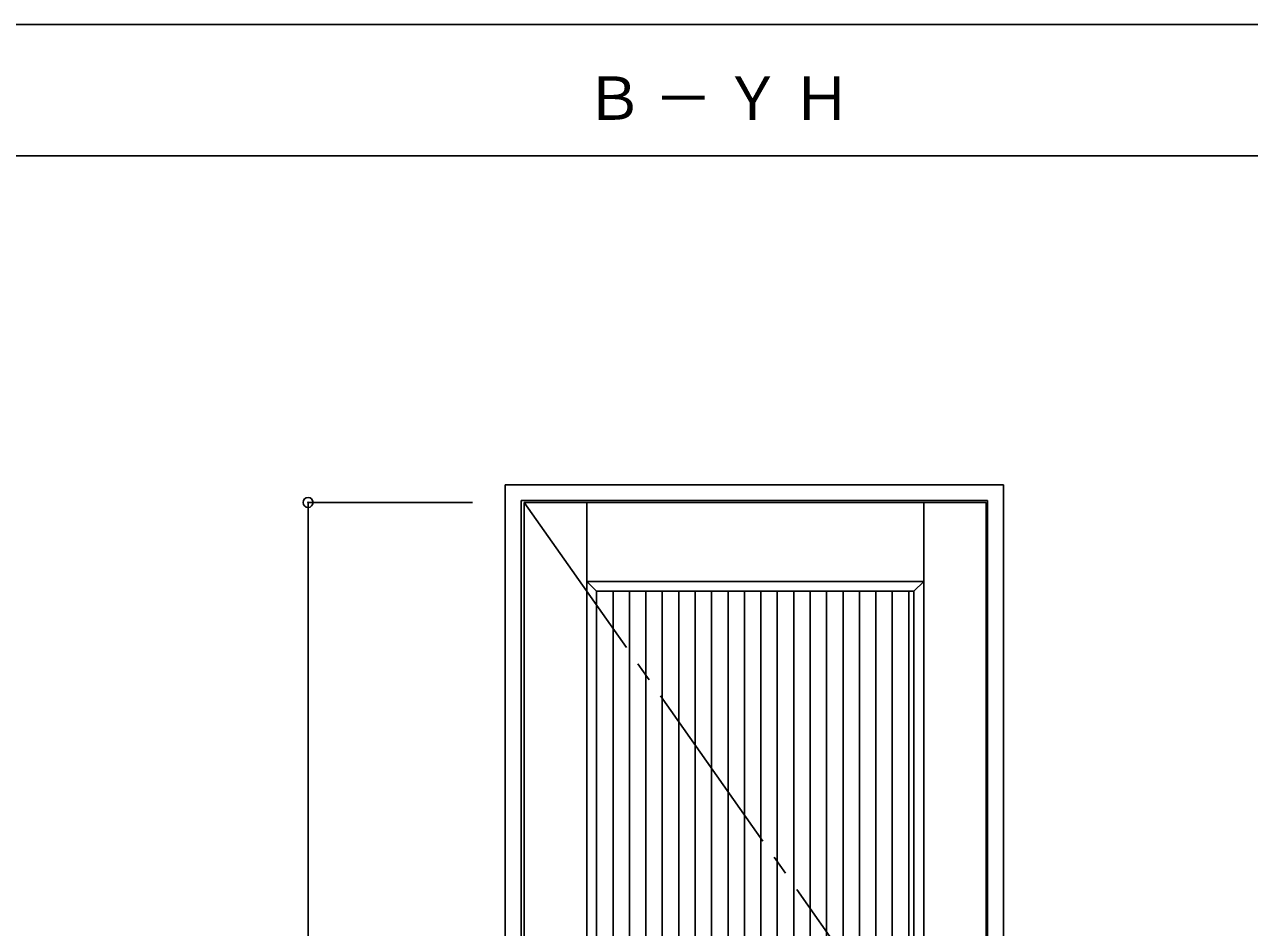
# Model space of a CAD drawing. Units: millimetres, scale not verified. Extents: x -6000 to 5700, y -4307 to 4260.
# Drawn here: x -966 to 898, y -1189 to 184 of the extents above; entities that cross this region are included whole.
import ezdxf

# ---------------------------------------------------------------- set-up
doc = ezdxf.new("R2010")
doc.units = ezdxf.units.MM
doc.header["$LTSCALE"] = 30
doc.header["$PDMODE"] = 32
doc.header["$PDSIZE"] = 15
doc.linetypes.add('CHAIN2', pattern=[12, 9, -1, 1, -1])
for name, color, linetype in [('0-2_扉', 7, 'Continuous'), ('0-4_枠', 3, 'Continuous'), ('0-7', 7, 'CHAIN2'), ('0-A_文字', 7, 'Continuous'), ('0-B_寸法', 7, 'Continuous'), ('0-C_ハッチ', 4, 'Continuous'), ('F-1_枠', 6, 'Continuous')]:
    doc.layers.add(name, color=color, linetype=linetype)
doc.styles.add('ＭＳ ゴシック', font='')
doc.styles.get('ＭＳ ゴシック').set_extended_font_data('MS Gothic')

msp = doc.modelspace()

# ---------------------------------------------------------------- linework, layer by layer
at = {"layer": '0-2_扉'}
for p, q in [((-205.2, -2537.5), (-205.2, -542.5)), ((-205.2, -542.5), (497.8, -542.5)), ((-110.2, -1575.51), (-110.2, -542.5)), ((402.8, -2537.5), (402.8, -542.5)), ((-110.2, -662.5), (-95.2, -677.5)), ((-110.2, -662.5), (186.3, -662.5)), ((186.3, -662.5), (402.8, -662.5)), ((402.8, -662.5), (387.8, -677.5)), ((-95.2, -677.5), (387.8, -677.5)), ((-95.2, -1569), (-95.2, -677.5)), ((387.8, -1722.5), (387.8, -677.5)), ((-95.01, -860.5), (-95.2, -860.5))]:
    msp.add_line(p, q, dxfattribs=at)
msp.add_lwpolyline([(-205.2, -2537.5), (497.8, -2537.5), (497.8, -542.5)], dxfattribs=at)
at = {"layer": '0-4_枠'}
for p, q in [((-234.2, -515.5), (523.8, -515.5)), ((-234.2, -2562.5), (-234.2, -515.5)), ((523.8, -2562.5), (523.8, -515.5)), ((-210.2, -539.5), (499.8, -539.5)), ((-210.2, -2562.5), (-210.2, -539.5)), ((499.8, -2562.5), (499.8, -539.5))]:
    msp.add_line(p, q, dxfattribs=at)
at = {"layer": '0-7'}
msp.add_line((-205.2, -542.5), (497.8, -1540), dxfattribs=at)
at = {"layer": '0-B_寸法', "color": 4}
for q in [(-284.2, -542.5), (-534.2, -2537.5)]:
    msp.add_line((-534.2, -542.5), q, dxfattribs=at)
at = {"layer": '0-B_寸法'}
msp.add_point((-534.2, -542.5), dxfattribs=at)
at = {"layer": '0-C_ハッチ'}
for p, q in [((-70.2, -1560.95), (-70.2, -677.5)), ((-45.2, -1562.21), (-45.2, -677.5)), ((-20.2, -1722.5), (-20.2, -677.5)), ((4.8, -1722.5), (4.8, -677.5)), ((29.8, -1722.5), (29.8, -677.5)), ((54.8, -1722.5), (54.8, -677.5)), ((79.8, -1722.5), (79.8, -677.5)), ((104.8, -1722.5), (104.8, -677.5)), ((129.8, -1722.5), (129.8, -677.5)), ((154.8, -1722.5), (154.8, -677.5)), ((179.8, -1722.5), (179.8, -677.5)), ((204.8, -1722.5), (204.8, -677.5)), ((229.8, -1722.5), (229.8, -677.5)), ((254.8, -1722.5), (254.8, -677.5)), ((279.8, -1722.5), (279.8, -677.5)), ((304.8, -1722.5), (304.8, -677.5)), ((329.8, -1722.5), (329.8, -677.5)), ((354.8, -1722.5), (354.8, -677.5)), ((379.8, -1722.5), (379.8, -677.5))]:
    msp.add_line(p, q, dxfattribs=at)
at = {"layer": 'F-1_枠'}
for p, q in [((-6000, 184.5), (5690, 184.5)), ((-6000, -15.5), (5690, -15.5))]:
    msp.add_line(p, q, dxfattribs=at)

# ---------------------------------------------------------------- texts
at = {"layer": '0-A_文字', "insert": (-113.5, 39.5), "char_height": 65.98, "attachment_point": 7, "style": 'ＭＳ ゴシック'}
msp.add_mtext('\\T1.17;Ｂ－ＹＨ', dxfattribs=at)

doc.saveas('drawing.dxf')
